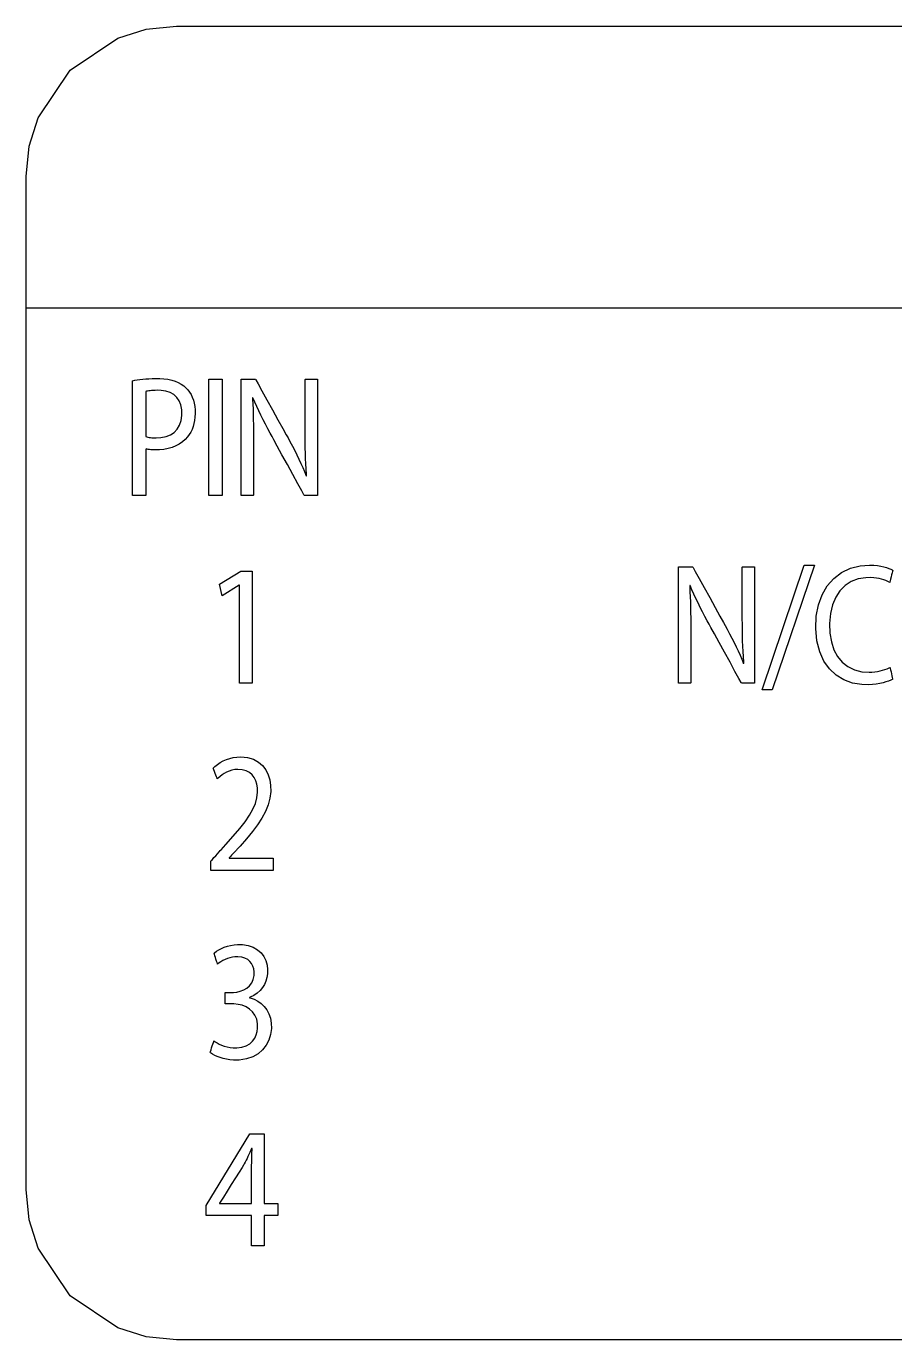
# Model space of a CAD drawing. Extents: x 3.4 to 20.6, y 5.2 to 12.5.
# Drawn here: x 17.127 to 17.59, y 10.551 to 11.251 of the extents above; entities that cross this region are included whole.
import ezdxf

# ---------------------------------------------------------------- set-up
doc = ezdxf.new("R2010")
doc.units = 0
doc.header["$MEASUREMENT"] = 0
doc.layers.get('0').update_dxf_attribs({"linetype": 'CONTINUOUS'})

msp = doc.modelspace()

# ---------------------------------------------------------------- linework, layer by layer
for points in [[(17.66846, 10.55083), (17.56909, 10.55083), (17.47946, 10.55083), (17.40065, 10.55083), (17.33374, 10.55083), (17.30508, 10.55083), (17.27981, 10.55083), (17.25806, 10.55083), (17.23996, 10.55083), (17.22564, 10.55083), (17.21525, 10.55083), (17.20892, 10.55083), (17.20677, 10.55083), (17.19065, 10.55246), (17.17563, 10.55712), (17.1502, 10.57427), (17.13306, 10.59969), (17.1284, 10.61471), (17.12677, 10.63083), (17.12677, 10.6369), (17.12677, 10.65404), (17.12677, 10.68067), (17.12677, 10.71521), (17.12677, 10.75608), (17.12677, 10.80169), (17.12677, 10.90083), (17.12677, 10.99997), (17.12677, 11.04559), (17.12677, 11.08646), (17.12677, 11.121), (17.12677, 11.14763), (17.12677, 11.16477), (17.12677, 11.17083), (17.1284, 11.18696), (17.13306, 11.20197), (17.1502, 11.2274), (17.17563, 11.24455), (17.19065, 11.24921), (17.20677, 11.25083), (17.20677, 11.25083), (17.20892, 11.25083), (17.21525, 11.25083), (17.22564, 11.25083), (17.23996, 11.25083), (17.25806, 11.25083), (17.27981, 11.25083), (17.30508, 11.25083), (17.33374, 11.25083), (17.40065, 11.25083), (17.47946, 11.25083), (17.56909, 11.25083), (17.66846, 11.25083)], [(17.12677, 11.10083), (20.24156, 11.10083)], [(17.23115, 11.06268), (17.23115, 11.00083), (17.22416, 11.00083), (17.22416, 11.06268), (17.23115, 11.06268)], [(17.51906, 10.89716), (17.54146, 10.96368), (17.54693, 10.96368), (17.52444, 10.89716), (17.51906, 10.89716)], [(17.24041, 10.95296), (17.24025, 10.95296), (17.23117, 10.94735), (17.22982, 10.9535), (17.24122, 10.96048), (17.24725, 10.96048), (17.24725, 10.90083), (17.24041, 10.90083), (17.24041, 10.95296)], [(17.24692, 10.60084), (17.24692, 10.61709), (17.22267, 10.61709), (17.22267, 10.6224), (17.24596, 10.66049), (17.25359, 10.66049), (17.25359, 10.62341), (17.26089, 10.62341), (17.26089, 10.61709), (17.25359, 10.61709), (17.25359, 10.60084), (17.24692, 10.60084)]]:
    msp.add_lwpolyline(points)
for points in [[(17.18343, 11.06195), (17.18466, 11.06217), (17.18597, 11.06238), (17.18737, 11.06257), (17.18886, 11.06274), (17.19045, 11.06289), (17.19212, 11.06301), (17.19389, 11.06309), (17.19576, 11.06314), (17.19791, 11.06313), (17.20019, 11.06299), (17.20231, 11.0627), (17.20429, 11.06228), (17.20612, 11.06171), (17.20779, 11.06101), (17.20931, 11.06018), (17.21068, 11.05922), (17.2119, 11.05813), (17.21291, 11.05704), (17.21381, 11.05583), (17.21461, 11.05451), (17.21528, 11.05308), (17.21584, 11.05154), (17.21627, 11.0499), (17.21657, 11.04816), (17.21674, 11.04633), (17.21676, 11.04442), (17.21666, 11.04253), (17.21645, 11.04075), (17.21612, 11.03906), (17.21568, 11.03748), (17.21512, 11.03599), (17.21446, 11.0346), (17.21368, 11.0333), (17.2128, 11.03211), (17.21153, 11.03068), (17.21, 11.02933), (17.20831, 11.02817), (17.20647, 11.02719), (17.20449, 11.02639), (17.20239, 11.02578), (17.20018, 11.02535), (17.19788, 11.02512), (17.19588, 11.02506), (17.19516, 11.02506), (17.19445, 11.02508), (17.19376, 11.02511), (17.19309, 11.02516), (17.19244, 11.02523), (17.19181, 11.02531), (17.1912, 11.02542), (17.19062, 11.02556), (17.19043, 11.02519), (17.19043, 11.02316), (17.19043, 11.01989), (17.19043, 11.01586), (17.19043, 11.01154), (17.19043, 11.0074), (17.19043, 11.00392), (17.19043, 11.00158), (17.19043, 11.00083), (17.19011, 11.00083), (17.18936, 11.00083), (17.18833, 11.00083), (17.18713, 11.00083), (17.18592, 11.00083), (17.18482, 11.00083), (17.18396, 11.00083), (17.18349, 11.00083), (17.18343, 11.00157), (17.18343, 11.00616), (17.18343, 11.01394), (17.18343, 11.02373), (17.18343, 11.03436), (17.18343, 11.04468), (17.18343, 11.05349), (17.18343, 11.05964)], [(17.24135, 11.00083), (17.24135, 11.00307), (17.24135, 11.00905), (17.24135, 11.01766), (17.24135, 11.02779), (17.24135, 11.03834), (17.24135, 11.0482), (17.24135, 11.05625), (17.24135, 11.0614), (17.24136, 11.06268), (17.24177, 11.06268), (17.2426, 11.06268), (17.24372, 11.06268), (17.24499, 11.06268), (17.24629, 11.06268), (17.24746, 11.06268), (17.24837, 11.06268), (17.2489, 11.06268), (17.24913, 11.06239), (17.25032, 11.06024), (17.25241, 11.05648), (17.25508, 11.05167), (17.25802, 11.04637), (17.26092, 11.04114), (17.26348, 11.03654), (17.26537, 11.03313), (17.26629, 11.03147), (17.26734, 11.02954), (17.26864, 11.02712), (17.26986, 11.02475), (17.27103, 11.02243), (17.27214, 11.02014), (17.27319, 11.01789), (17.27419, 11.01567), (17.27514, 11.01347), (17.27604, 11.01129), (17.27605, 11.01129), (17.27606, 11.0113), (17.27609, 11.01132), (17.27611, 11.01133), (17.27614, 11.01135), (17.27617, 11.01136), (17.27619, 11.01138), (17.2762, 11.01138), (17.27615, 11.01209), (17.27596, 11.01489), (17.2758, 11.01766), (17.27567, 11.02043), (17.27558, 11.02323), (17.2755, 11.02608), (17.27545, 11.029), (17.27542, 11.03202), (17.27541, 11.03517), (17.2754, 11.03705), (17.2754, 11.03883), (17.2754, 11.04193), (17.2754, 11.04591), (17.2754, 11.0503), (17.2754, 11.05462), (17.2754, 11.05843), (17.2754, 11.06125), (17.2754, 11.06262), (17.27554, 11.06268), (17.27609, 11.06268), (17.27695, 11.06268), (17.27799, 11.06268), (17.27912, 11.06268), (17.28019, 11.06268), (17.28111, 11.06268), (17.28174, 11.06268), (17.28198, 11.06268), (17.28198, 11.06044), (17.28198, 11.05447), (17.28198, 11.04586), (17.28198, 11.03572), (17.28198, 11.02518), (17.28198, 11.01532), (17.28198, 11.00727), (17.28198, 11.00212), (17.28197, 11.00083), (17.28159, 11.00083), (17.28082, 11.00083), (17.27979, 11.00083), (17.27861, 11.00083), (17.27741, 11.00083), (17.27633, 11.00083), (17.27548, 11.00083), (17.275, 11.00083), (17.27477, 11.00113), (17.27359, 11.00328), (17.27152, 11.00706), (17.26888, 11.01188), (17.26596, 11.0172), (17.26309, 11.02245), (17.26056, 11.02706), (17.25868, 11.03048), (17.25777, 11.03214), (17.25677, 11.03399), (17.25549, 11.03636), (17.25425, 11.03874), (17.25303, 11.04112), (17.25185, 11.0435), (17.25071, 11.04586), (17.24962, 11.04822), (17.24859, 11.05055), (17.24761, 11.05286), (17.2476, 11.05286), (17.24758, 11.05285), (17.24755, 11.05284), (17.24751, 11.05282), (17.24746, 11.05281), (17.24743, 11.05279), (17.24739, 11.05278), (17.24737, 11.05277), (17.2474, 11.0521), (17.24753, 11.04944), (17.24764, 11.04677), (17.24773, 11.04406), (17.2478, 11.04129), (17.24786, 11.03843), (17.2479, 11.03545), (17.24792, 11.03231), (17.24794, 11.02899), (17.24794, 11.02701), (17.24794, 11.02519), (17.24794, 11.02202), (17.24794, 11.01796), (17.24794, 11.01348), (17.24794, 11.00906), (17.24794, 11.00518), (17.24794, 11.0023), (17.24794, 11.0009), (17.2478, 11.00083), (17.24725, 11.00083), (17.24639, 11.00083), (17.24534, 11.00083), (17.24422, 11.00083), (17.24314, 11.00083), (17.24222, 11.00083), (17.24159, 11.00083)], [(17.19043, 11.03212), (17.191, 11.03197), (17.19161, 11.03184), (17.19226, 11.03173), (17.19294, 11.03164), (17.19366, 11.03157), (17.19442, 11.03153), (17.19521, 11.0315), (17.19604, 11.03149), (17.19858, 11.03162), (17.20127, 11.03216), (17.20362, 11.03309), (17.20562, 11.03442), (17.20726, 11.03613), (17.2085, 11.03822), (17.20933, 11.04067), (17.20973, 11.04348), (17.20969, 11.04642), (17.20921, 11.049), (17.20832, 11.0512), (17.20705, 11.05304), (17.20543, 11.0545), (17.20347, 11.05561), (17.2012, 11.05636), (17.19866, 11.05675), (17.19657, 11.05681), (17.19551, 11.05679), (17.19452, 11.05674), (17.19361, 11.05668), (17.19278, 11.0566), (17.19203, 11.05651), (17.19138, 11.0564), (17.19081, 11.05628), (17.19043, 11.05613), (17.19043, 11.05478), (17.19043, 11.05191), (17.19043, 11.04804), (17.19043, 11.04371), (17.19043, 11.03943), (17.19043, 11.03572), (17.19043, 11.03311)], [(17.47439, 10.90083), (17.47439, 10.90307), (17.47439, 10.90905), (17.47439, 10.91766), (17.47439, 10.92779), (17.47439, 10.93834), (17.47439, 10.94819), (17.47439, 10.95625), (17.47439, 10.9614), (17.47441, 10.96268), (17.47481, 10.96268), (17.47565, 10.96268), (17.47677, 10.96268), (17.47804, 10.96268), (17.47933, 10.96268), (17.4805, 10.96268), (17.48142, 10.96268), (17.48194, 10.96268), (17.48218, 10.96239), (17.48337, 10.96024), (17.48546, 10.95648), (17.48813, 10.95167), (17.49107, 10.94636), (17.49397, 10.94113), (17.49652, 10.93653), (17.49841, 10.93312), (17.49933, 10.93146), (17.50039, 10.92954), (17.50168, 10.92712), (17.50291, 10.92475), (17.50408, 10.92243), (17.50518, 10.92014), (17.50624, 10.91789), (17.50724, 10.91567), (17.50819, 10.91347), (17.50909, 10.91129), (17.50909, 10.91129), (17.50911, 10.9113), (17.50913, 10.91131), (17.50916, 10.91133), (17.50919, 10.91135), (17.50921, 10.91136), (17.50923, 10.91137), (17.50925, 10.91138), (17.5092, 10.91209), (17.50901, 10.91489), (17.50885, 10.91766), (17.50872, 10.92043), (17.50862, 10.92323), (17.50855, 10.92607), (17.5085, 10.929), (17.50847, 10.93202), (17.50845, 10.93517), (17.50845, 10.93705), (17.50845, 10.93882), (17.50845, 10.94193), (17.50845, 10.94591), (17.50845, 10.9503), (17.50845, 10.95462), (17.50845, 10.95843), (17.50845, 10.96125), (17.50845, 10.96262), (17.50859, 10.96268), (17.50913, 10.96268), (17.50999, 10.96268), (17.51104, 10.96268), (17.51216, 10.96268), (17.51324, 10.96268), (17.51415, 10.96268), (17.51479, 10.96268), (17.51503, 10.96268), (17.51503, 10.96044), (17.51503, 10.95446), (17.51503, 10.94585), (17.51503, 10.93572), (17.51503, 10.92517), (17.51503, 10.91532), (17.51503, 10.90726), (17.51503, 10.90212), (17.51501, 10.90083), (17.51464, 10.90083), (17.51387, 10.90083), (17.51283, 10.90083), (17.51165, 10.90083), (17.51045, 10.90083), (17.50936, 10.90083), (17.50851, 10.90083), (17.50803, 10.90083), (17.5078, 10.90113), (17.50662, 10.90328), (17.50455, 10.90705), (17.50191, 10.91188), (17.499, 10.9172), (17.49613, 10.92244), (17.4936, 10.92706), (17.49173, 10.93048), (17.49082, 10.93214), (17.48981, 10.93399), (17.48854, 10.93636), (17.48729, 10.93874), (17.48607, 10.94112), (17.48489, 10.9435), (17.48375, 10.94586), (17.48266, 10.94822), (17.48163, 10.95055), (17.48066, 10.95286), (17.48065, 10.95286), (17.48063, 10.95285), (17.48059, 10.95283), (17.48055, 10.95282), (17.48051, 10.9528), (17.48047, 10.95279), (17.48044, 10.95278), (17.48042, 10.95277), (17.48045, 10.9521), (17.48057, 10.94944), (17.48068, 10.94677), (17.48077, 10.94406), (17.48084, 10.94129), (17.48089, 10.93843), (17.48093, 10.93544), (17.48096, 10.93231), (17.48097, 10.92899), (17.48097, 10.927), (17.48097, 10.92519), (17.48097, 10.92201), (17.48097, 10.91795), (17.48097, 10.91348), (17.48097, 10.90906), (17.48097, 10.90517), (17.48097, 10.9023), (17.48097, 10.90089), (17.48083, 10.90083), (17.48029, 10.90083), (17.47943, 10.90083), (17.47838, 10.90083), (17.47726, 10.90083), (17.47618, 10.90083), (17.47527, 10.90083), (17.47463, 10.90083)], [(17.58862, 10.90285), (17.58762, 10.90234), (17.58642, 10.90185), (17.58504, 10.90138), (17.58348, 10.90095), (17.58175, 10.90058), (17.57986, 10.90027), (17.57783, 10.90005), (17.57567, 10.89993), (17.57221, 10.89998), (17.56719, 10.90078), (17.56259, 10.90244), (17.55846, 10.90497), (17.55489, 10.90832), (17.55194, 10.9125), (17.54969, 10.91749), (17.54822, 10.92326), (17.54759, 10.9298), (17.54786, 10.93644), (17.54902, 10.94248), (17.55101, 10.94789), (17.55376, 10.95262), (17.55723, 10.95659), (17.56135, 10.95975), (17.56606, 10.96202), (17.5713, 10.96335), (17.57631, 10.96368), (17.57852, 10.96359), (17.58053, 10.9634), (17.58234, 10.96311), (17.58395, 10.96276), (17.58537, 10.96236), (17.58658, 10.96194), (17.5876, 10.96151), (17.58842, 10.96109), (17.58867, 10.96084), (17.58854, 10.96034), (17.58832, 10.95951), (17.58805, 10.95846), (17.58776, 10.95734), (17.58748, 10.95624), (17.58724, 10.95531), (17.58707, 10.95466), (17.58701, 10.95442), (17.58604, 10.95492), (17.58498, 10.95538), (17.58384, 10.95579), (17.58262, 10.95616), (17.58133, 10.95647), (17.57996, 10.95671), (17.57852, 10.95689), (17.57702, 10.95698), (17.57435, 10.95694), (17.57025, 10.95627), (17.56655, 10.95488), (17.56329, 10.95279), (17.56051, 10.95002), (17.55825, 10.9466), (17.55655, 10.94254), (17.55544, 10.93787), (17.55497, 10.93261), (17.55516, 10.9274), (17.55594, 10.92272), (17.55731, 10.91856), (17.55925, 10.91495), (17.56173, 10.91193), (17.56473, 10.90955), (17.56824, 10.90785), (17.57223, 10.90686), (17.57606, 10.90661), (17.57755, 10.90667), (17.57902, 10.9068), (17.58047, 10.90701), (17.58187, 10.90728), (17.58322, 10.90762), (17.5845, 10.90802), (17.58569, 10.90847), (17.58677, 10.90897), (17.58719, 10.9091), (17.5873, 10.90861), (17.58749, 10.9078), (17.58772, 10.90679), (17.58797, 10.90569), (17.58822, 10.90463), (17.58842, 10.90372), (17.58857, 10.90309)], [(17.22507, 10.80084), (17.22507, 10.80102), (17.22507, 10.8015), (17.22507, 10.80219), (17.22507, 10.80301), (17.22507, 10.80385), (17.22507, 10.80464), (17.22507, 10.80529), (17.22507, 10.80569), (17.22509, 10.80581), (17.2254, 10.80615), (17.22602, 10.80683), (17.22684, 10.80775), (17.22778, 10.80879), (17.22872, 10.80983), (17.22957, 10.81078), (17.23022, 10.8115), (17.23058, 10.8119), (17.23315, 10.81471), (17.23713, 10.81917), (17.24055, 10.82321), (17.24342, 10.8269), (17.24576, 10.83032), (17.24758, 10.83353), (17.2489, 10.83662), (17.24971, 10.83965), (17.25005, 10.8427), (17.24998, 10.84491), (17.24968, 10.8469), (17.24913, 10.84876), (17.24831, 10.85046), (17.2472, 10.85195), (17.24576, 10.85317), (17.24399, 10.85408), (17.24184, 10.85463), (17.23946, 10.85479), (17.23787, 10.85466), (17.23635, 10.85434), (17.23491, 10.85387), (17.23356, 10.85327), (17.23229, 10.85257), (17.23112, 10.85181), (17.23006, 10.85101), (17.2291, 10.8502), (17.22859, 10.84978), (17.22845, 10.85015), (17.22818, 10.85083), (17.22784, 10.8517), (17.22746, 10.85266), (17.22708, 10.85362), (17.22674, 10.85447), (17.22649, 10.85511), (17.22637, 10.85542), (17.22728, 10.85628), (17.22866, 10.85738), (17.23016, 10.85838), (17.23176, 10.85927), (17.23346, 10.86003), (17.23525, 10.86065), (17.23714, 10.86111), (17.2391, 10.86139), (17.24114, 10.86149), (17.24476, 10.86116), (17.24788, 10.86021), (17.25051, 10.85873), (17.25268, 10.8568), (17.2544, 10.85451), (17.25569, 10.85193), (17.25656, 10.84915), (17.25702, 10.84624), (17.2571, 10.84307), (17.25667, 10.83939), (17.25573, 10.83582), (17.2543, 10.83231), (17.25241, 10.8288), (17.25007, 10.82525), (17.24733, 10.82162), (17.24421, 10.81784), (17.24073, 10.81388), (17.23908, 10.81207), (17.23878, 10.81174), (17.23826, 10.8112), (17.23761, 10.81051), (17.23689, 10.80975), (17.2362, 10.80902), (17.23559, 10.80838), (17.23515, 10.80792), (17.23496, 10.80772), (17.23496, 10.80771), (17.23496, 10.80769), (17.23496, 10.80767), (17.23496, 10.80764), (17.23496, 10.80761), (17.23496, 10.80758), (17.23496, 10.80756), (17.23496, 10.80754), (17.23498, 10.80754), (17.23606, 10.80754), (17.23851, 10.80754), (17.24191, 10.80754), (17.24582, 10.80754), (17.24982, 10.80754), (17.25349, 10.80754), (17.2564, 10.80754), (17.25812, 10.80754), (17.25841, 10.80749), (17.25841, 10.80705), (17.25841, 10.80626), (17.25841, 10.80524), (17.25841, 10.8041), (17.25841, 10.80297), (17.25841, 10.80198), (17.25841, 10.80123), (17.25841, 10.80086), (17.25777, 10.80084), (17.25505, 10.80084), (17.25072, 10.80084), (17.2454, 10.80084), (17.23969, 10.80084), (17.2342, 10.80084), (17.22953, 10.80084), (17.22629, 10.80084)], [(17.22677, 10.7101), (17.22755, 10.70957), (17.22852, 10.709), (17.22966, 10.70843), (17.23093, 10.70787), (17.23233, 10.70736), (17.23382, 10.70693), (17.2354, 10.7066), (17.23703, 10.70639), (17.239, 10.70635), (17.24176, 10.7067), (17.24407, 10.70748), (17.24596, 10.7086), (17.24745, 10.71001), (17.24859, 10.71161), (17.24939, 10.71335), (17.24989, 10.71515), (17.25012, 10.71694), (17.25007, 10.71913), (17.24959, 10.72164), (17.24869, 10.72379), (17.24741, 10.7256), (17.24582, 10.72707), (17.24397, 10.72822), (17.24191, 10.72905), (17.23971, 10.72958), (17.23742, 10.72982), (17.23658, 10.72983), (17.23627, 10.72983), (17.23577, 10.72983), (17.23515, 10.72983), (17.23449, 10.72983), (17.23384, 10.72983), (17.23328, 10.72983), (17.23288, 10.72983), (17.23271, 10.72983), (17.23271, 10.73), (17.23271, 10.73055), (17.23271, 10.73137), (17.23271, 10.73234), (17.23271, 10.73337), (17.23271, 10.73435), (17.23271, 10.73516), (17.23271, 10.73571), (17.23271, 10.73588), (17.23288, 10.73588), (17.23328, 10.73588), (17.23384, 10.73588), (17.23449, 10.73588), (17.23515, 10.73588), (17.23577, 10.73588), (17.23627, 10.73588), (17.23658, 10.73588), (17.23723, 10.73589), (17.23905, 10.73609), (17.24088, 10.73654), (17.24266, 10.73725), (17.24431, 10.73822), (17.24576, 10.73947), (17.24695, 10.741), (17.2478, 10.74282), (17.24824, 10.74494), (17.24826, 10.74688), (17.24803, 10.74845), (17.24759, 10.74992), (17.2469, 10.75126), (17.24598, 10.75245), (17.2448, 10.75345), (17.24335, 10.75422), (17.24163, 10.75474), (17.23962, 10.75497), (17.23803, 10.75493), (17.23663, 10.75474), (17.23527, 10.75442), (17.23396, 10.75399), (17.23272, 10.75348), (17.23155, 10.75291), (17.23049, 10.7523), (17.22953, 10.75166), (17.22869, 10.75103), (17.22863, 10.75124), (17.22845, 10.75181), (17.22819, 10.75262), (17.22789, 10.75358), (17.22758, 10.75458), (17.22728, 10.75551), (17.22704, 10.75628), (17.22689, 10.75677), (17.22706, 10.75708), (17.22813, 10.75786), (17.22938, 10.75861), (17.23078, 10.75931), (17.23232, 10.75996), (17.23397, 10.76051), (17.23572, 10.76096), (17.23755, 10.76128), (17.23943, 10.76146), (17.24201, 10.76144), (17.24512, 10.76095), (17.2478, 10.76001), (17.25006, 10.75867), (17.25191, 10.75699), (17.25337, 10.75504), (17.25443, 10.75286), (17.25511, 10.75052), (17.25542, 10.74809), (17.25538, 10.74588), (17.25509, 10.74387), (17.25455, 10.74196), (17.25376, 10.74016), (17.25271, 10.73848), (17.25142, 10.73695), (17.24988, 10.73556), (17.24808, 10.73435), (17.24604, 10.73332), (17.2458, 10.73322), (17.2458, 10.7332), (17.2458, 10.73318), (17.2458, 10.73315), (17.2458, 10.73312), (17.2458, 10.73309), (17.2458, 10.73307), (17.2458, 10.73305), (17.24604, 10.73299), (17.24817, 10.73229), (17.25017, 10.7313), (17.252, 10.73001), (17.25362, 10.72844), (17.25501, 10.72661), (17.25611, 10.72451), (17.25691, 10.72216), (17.25736, 10.71957), (17.25742, 10.71664), (17.257, 10.71348), (17.25608, 10.71049), (17.25466, 10.70775), (17.25275, 10.70532), (17.25035, 10.70325), (17.24746, 10.70162), (17.2441, 10.70047), (17.24026, 10.69989), (17.2373, 10.69985), (17.23537, 10.70001), (17.23351, 10.70031), (17.23176, 10.70071), (17.23012, 10.70121), (17.22861, 10.70178), (17.22725, 10.7024), (17.22605, 10.70305), (17.22503, 10.70371), (17.22487, 10.704), (17.22503, 10.70452), (17.22529, 10.70534), (17.22559, 10.70633), (17.22592, 10.70739), (17.22624, 10.70841), (17.22651, 10.70927), (17.2267, 10.70987)], [(17.24692, 10.62341), (17.24692, 10.62418), (17.24692, 10.62624), (17.24692, 10.62918), (17.24692, 10.6326), (17.24692, 10.63611), (17.24692, 10.63931), (17.24692, 10.6418), (17.24692, 10.64317), (17.24692, 10.64395), (17.24693, 10.64507), (17.24694, 10.64618), (17.24696, 10.64729), (17.24699, 10.64841), (17.24703, 10.64952), (17.24707, 10.65063), (17.24712, 10.65174), (17.24717, 10.65269), (17.24715, 10.65269), (17.24713, 10.65269), (17.24709, 10.65269), (17.24705, 10.65269), (17.247, 10.65269), (17.24697, 10.65269), (17.24694, 10.65269), (17.24692, 10.65269), (17.24652, 10.65182), (17.24598, 10.65066), (17.24546, 10.64956), (17.24495, 10.64851), (17.24445, 10.6475), (17.24395, 10.64651), (17.24345, 10.64554), (17.24295, 10.64457), (17.24254, 10.64381), (17.24178, 10.6426), (17.24027, 10.64021), (17.23827, 10.63703), (17.23604, 10.63348), (17.23382, 10.62995), (17.23187, 10.62686), (17.23046, 10.62461), (17.22983, 10.62361), (17.22982, 10.62359), (17.22982, 10.62357), (17.22982, 10.62355), (17.22982, 10.62351), (17.22982, 10.62348), (17.22982, 10.62345), (17.22982, 10.62342), (17.22982, 10.62341), (17.22995, 10.62341), (17.23113, 10.62341), (17.23326, 10.62341), (17.23601, 10.62341), (17.23902, 10.62341), (17.24196, 10.62341), (17.24449, 10.62341), (17.24626, 10.62341)]]:
    msp.add_lwpolyline(points, close=True)

doc.saveas('drawing.dxf')
